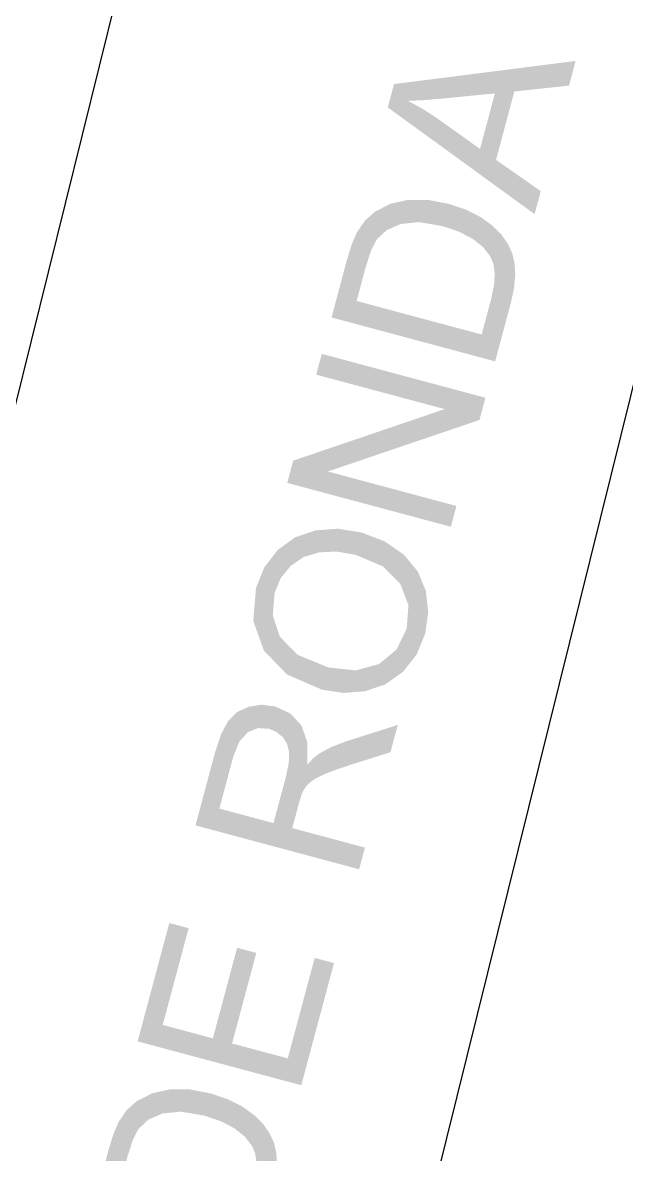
# Model space of a CAD drawing. Header units: inches. Extents: x 0.0008 to 0.0144, y 0.0003 to 0.0113.
# Drawn here: x 0.0020517 to 0.0022271, y 0.005027 to 0.0053556 of the extents above; entities that cross this region are included whole.
import ezdxf

# ---------------------------------------------------------------- set-up
doc = ezdxf.new("R2010")
doc.units = ezdxf.units.IN
doc.header["$MEASUREMENT"] = 0
doc.linetypes.add('STRICHPUNKT', pattern=[25.4, 12.7, -6.35, 0, -6.35])
doc.layers.add('Standard', color=7, linetype='Continuous')

# ---------------------------------------------------------------- blocks, each defined once
blk = doc.blocks.new('*U412')
at = {"color": 7, "linetype": 'ByBlock'}
for points in [[(0.0530415, 0.1279423), (0.0529683, 0.1280851), (0.0530415, 0.1281225)], [(0.0530697, 0.1279546), (0.0530415, 0.1281225), (0.0530697, 0.1281369)], [(0.0531453, 0.1279876), (0.0530697, 0.1281369), (0.0531453, 0.1281535)], [(0.0532001, 0.1279932), (0.0531453, 0.1281535), (0.0532001, 0.1281655)], [(0.0532815, 0.1280016), (0.0532001, 0.1281655), (0.0532815, 0.1281657)], [(0.053344, 0.127991), (0.0532815, 0.1281657), (0.053344, 0.1281658)], [(0.0532815, 0.1280016), (0.0532815, 0.1281657), (0.053344, 0.127991)], [(0.053344, 0.127991), (0.053344, 0.1281658), (0.0534529, 0.1279725)], [(0.0534529, 0.1279725), (0.0534529, 0.1281452), (0.0534994, 0.1279567)], [(0.0534994, 0.1279567), (0.0534994, 0.1281364), (0.0535775, 0.1279303)], [(0.0529277, 0.1277944), (0.0528881, 0.1280184), (0.0529277, 0.1280538)], [(0.0529552, 0.1278482), (0.0529277, 0.1280538), (0.0529552, 0.1280784)], [(0.0529683, 0.1278737), (0.0529552, 0.1280784), (0.0529683, 0.1280851)], [(0.0535775, 0.1279303), (0.0535775, 0.1281101), (0.0536274, 0.127904)], [(0.0536274, 0.127904), (0.0536274, 0.1280933), (0.0536773, 0.1278778)], [(0.0536773, 0.1278778), (0.0536773, 0.128068), (0.0537347, 0.1278317)], [(0.0537347, 0.1278317), (0.0537347, 0.1280389), (0.0537426, 0.1278253)], [(0.0537426, 0.1278253), (0.0537426, 0.1280331), (0.0537529, 0.127817)], [(0.0528809, 0.1276464), (0.0528212, 0.1279245), (0.0528809, 0.1280119)], [(0.0528881, 0.1276735), (0.0528809, 0.1280119), (0.0528881, 0.1280184)], [(0.0537529, 0.127817), (0.0537529, 0.1280257), (0.053806, 0.1277489)], [(0.053806, 0.1277489), (0.053806, 0.1279874), (0.0538117, 0.1277352)], [(0.0538117, 0.1277352), (0.0538117, 0.1279832), (0.053822, 0.1277107)], [(0.053822, 0.1277107), (0.053822, 0.1279758), (0.0538297, 0.1276923)], [(0.0538297, 0.1276923), (0.0538297, 0.1279682), (0.0538344, 0.1276594)], [(0.0538344, 0.1276594), (0.0538344, 0.1279635), (0.0538395, 0.1276235)], [(0.0538395, 0.1269755), (0.0538395, 0.1279584), (0.0538423, 0.1269748)], [(0.0528202, 0.1272487), (0.0527837, 0.1278375), (0.0528202, 0.1279221)], [(0.0528212, 0.1274239), (0.0528202, 0.1279221), (0.0528212, 0.1279245)], [(0.0527837, 0.1272584), (0.0527464, 0.1277143), (0.0527837, 0.1278375)], [(0.0527837, 0.1272584), (0.0527837, 0.1278375), (0.0528202, 0.1272487)], [(0.0527464, 0.1272684), (0.0526349, 0.1272983), (0.0527464, 0.1277143)], [(0.0527464, 0.1272684), (0.0527464, 0.1277143), (0.0527837, 0.1272584)], [(0.0538395, 0.1269755), (0.0538344, 0.1275383), (0.0538395, 0.1276235)], [(0.0538344, 0.1269769), (0.0538297, 0.127516), (0.0538344, 0.1275383)], [(0.0538344, 0.1269769), (0.0538344, 0.1275383), (0.0538395, 0.1269755)], [(0.053822, 0.1269802), (0.0538117, 0.1274305), (0.053822, 0.1274793)], [(0.0538297, 0.1269782), (0.053822, 0.1274793), (0.0538297, 0.127516)], [(0.053822, 0.1269802), (0.053822, 0.1274793), (0.0538297, 0.1269782)], [(0.0538297, 0.1269782), (0.0538297, 0.127516), (0.0538344, 0.1269769)], [(0.0528202, 0.1272487), (0.0528202, 0.1274199), (0.0528212, 0.1272484)], [(0.0528212, 0.1272484), (0.0528212, 0.1274196), (0.0528809, 0.1272324)], [(0.0528809, 0.1272324), (0.0528809, 0.1274036), (0.0528881, 0.1272305)], [(0.0528881, 0.1272305), (0.0528881, 0.1274017), (0.0529277, 0.1272199)], [(0.0529277, 0.1272199), (0.0529277, 0.1273911), (0.0529552, 0.1272125)], [(0.0529552, 0.1272125), (0.0529552, 0.1273837), (0.0529683, 0.127209)], [(0.0529683, 0.127209), (0.0529683, 0.1273802), (0.0530415, 0.1271894)], [(0.053806, 0.1269845), (0.0537529, 0.1272109), (0.053806, 0.1274092)], [(0.0538117, 0.126983), (0.053806, 0.1274092), (0.0538117, 0.1274305)], [(0.053806, 0.1269845), (0.053806, 0.1274092), (0.0538117, 0.126983)], [(0.0538117, 0.126983), (0.0538117, 0.1274305), (0.053822, 0.1269802)], [(0.0530415, 0.1271894), (0.0530415, 0.1273606), (0.0530697, 0.1271818)], [(0.0530697, 0.1271818), (0.0530697, 0.1273531), (0.0531453, 0.1271616)], [(0.0531453, 0.1271616), (0.0531453, 0.1273328), (0.0532001, 0.1271469)], [(0.0532001, 0.1271469), (0.0532001, 0.1273181), (0.0532815, 0.1271251)], [(0.0532815, 0.1271251), (0.0532815, 0.1272963), (0.053344, 0.1271083)], [(0.053344, 0.1271083), (0.053344, 0.1272796), (0.0534529, 0.1270791)], [(0.0534529, 0.1270791), (0.0534529, 0.1272504), (0.0534994, 0.1270667)], [(0.0534994, 0.1270667), (0.0534994, 0.1272379), (0.0535775, 0.1270458)], [(0.0535775, 0.1270458), (0.0535775, 0.127217), (0.0536274, 0.1270324)], [(0.0536274, 0.1270324), (0.0536274, 0.1272036), (0.0536773, 0.127019)], [(0.0537529, 0.1269987), (0.0537426, 0.1271727), (0.0537529, 0.1272109)], [(0.0537529, 0.1269987), (0.0537529, 0.1272109), (0.053806, 0.1269845)], [(0.0536773, 0.127019), (0.0536773, 0.1271903), (0.0537347, 0.1270036)], [(0.0537347, 0.1270036), (0.0537347, 0.1271749), (0.0537426, 0.1270015)], [(0.0537426, 0.1270015), (0.0537426, 0.1271727), (0.0537529, 0.1269987)]]:
    blk.add_solid(points, dxfattribs=at)
at = {"color": 7, "linetype": 'ByBlock', "extrusion": (0, 0, -1)}
for points in [[(-0.0530415, 0.1279423), (-0.0530415, 0.1281225), (-0.0530697, 0.1279546)], [(-0.0530697, 0.1279546), (-0.0530697, 0.1281369), (-0.0531453, 0.1279876)], [(-0.0531453, 0.1279876), (-0.0531453, 0.1281535), (-0.0532001, 0.1279932)], [(-0.0532001, 0.1279932), (-0.0532001, 0.1281655), (-0.0532815, 0.1280016)], [(-0.0534529, 0.1279725), (-0.053344, 0.1281658), (-0.0534529, 0.1281452)], [(-0.0534994, 0.1279567), (-0.0534529, 0.1281452), (-0.0534994, 0.1281364)], [(-0.0535775, 0.1279303), (-0.0534994, 0.1281364), (-0.0535775, 0.1281101)], [(-0.0529277, 0.1277944), (-0.0529277, 0.1280538), (-0.0529552, 0.1278482)], [(-0.0529552, 0.1278482), (-0.0529552, 0.1280784), (-0.0529683, 0.1278737)], [(-0.0529683, 0.1278737), (-0.0529683, 0.1280851), (-0.0530415, 0.1279423)], [(-0.0536274, 0.127904), (-0.0535775, 0.1281101), (-0.0536274, 0.1280933)], [(-0.0536773, 0.1278778), (-0.0536274, 0.1280933), (-0.0536773, 0.128068)], [(-0.0537347, 0.1278317), (-0.0536773, 0.128068), (-0.0537347, 0.1280389)], [(-0.0537426, 0.1278253), (-0.0537347, 0.1280389), (-0.0537426, 0.1280331)], [(-0.0537529, 0.127817), (-0.0537426, 0.1280331), (-0.0537529, 0.1280257)], [(-0.0528809, 0.1276464), (-0.0528809, 0.1280119), (-0.0528881, 0.1276735)], [(-0.0528881, 0.1276735), (-0.0528881, 0.1280184), (-0.0529277, 0.1277944)], [(-0.053806, 0.1277489), (-0.0537529, 0.1280257), (-0.053806, 0.1279874)], [(-0.0538117, 0.1277352), (-0.053806, 0.1279874), (-0.0538117, 0.1279832)], [(-0.053822, 0.1277107), (-0.0538117, 0.1279832), (-0.053822, 0.1279758)], [(-0.0538297, 0.1276923), (-0.053822, 0.1279758), (-0.0538297, 0.1279682)], [(-0.0538344, 0.1276594), (-0.0538297, 0.1279682), (-0.0538344, 0.1279635)], [(-0.0538395, 0.1276235), (-0.0538344, 0.1279635), (-0.0538395, 0.1279584)], [(-0.0538423, 0.1269748), (-0.0538395, 0.1279584), (-0.0538423, 0.1279556)], [(-0.0538423, 0.1269748), (-0.0538423, 0.1279556), (-0.0538889, 0.1271487)], [(-0.0538889, 0.1271487), (-0.0538423, 0.1279556), (-0.0538889, 0.1279094)], [(-0.0528202, 0.1274199), (-0.0528202, 0.1279221), (-0.0528212, 0.1274239)], [(-0.0528212, 0.1274239), (-0.0528212, 0.1279245), (-0.0528809, 0.1276464)], [(-0.0538889, 0.1271487), (-0.0538889, 0.1279094), (-0.0539366, 0.1273265)], [(-0.0539366, 0.1273265), (-0.0538889, 0.1279094), (-0.0539366, 0.1278401)], [(-0.0539366, 0.1273265), (-0.0539366, 0.1278401), (-0.053959, 0.1274105)], [(-0.053959, 0.1274105), (-0.0539366, 0.1278401), (-0.053959, 0.1277911)], [(-0.053959, 0.1274105), (-0.053959, 0.1277911), (-0.0539688, 0.1274557)], [(-0.0539688, 0.1274557), (-0.053959, 0.1277911), (-0.0539688, 0.1277698)], [(-0.0539688, 0.1274557), (-0.0539688, 0.1277698), (-0.0539816, 0.1275146)], [(-0.0539816, 0.1275146), (-0.0539688, 0.1277698), (-0.0539816, 0.1277131)], [(-0.0539816, 0.1275146), (-0.0539816, 0.1277131), (-0.0539858, 0.1275597)], [(-0.0539858, 0.1275597), (-0.0539816, 0.1277131), (-0.0539858, 0.1276945)], [(-0.0539858, 0.1275597), (-0.0539858, 0.1276945), (-0.0539904, 0.1276095)], [(-0.0528212, 0.1272484), (-0.0528202, 0.1274199), (-0.0528212, 0.1274196)], [(-0.0528809, 0.1272324), (-0.0528212, 0.1274196), (-0.0528809, 0.1274036)], [(-0.0528881, 0.1272305), (-0.0528809, 0.1274036), (-0.0528881, 0.1274017)], [(-0.0529277, 0.1272199), (-0.0528881, 0.1274017), (-0.0529277, 0.1273911)], [(-0.0529552, 0.1272125), (-0.0529277, 0.1273911), (-0.0529552, 0.1273837)], [(-0.0529683, 0.127209), (-0.0529552, 0.1273837), (-0.0529683, 0.1273802)], [(-0.0530415, 0.1271894), (-0.0529683, 0.1273802), (-0.0530415, 0.1273606)], [(-0.0530697, 0.1271818), (-0.0530415, 0.1273606), (-0.0530697, 0.1273531)], [(-0.0531453, 0.1271616), (-0.0530697, 0.1273531), (-0.0531453, 0.1273328)], [(-0.0532001, 0.1271469), (-0.0531453, 0.1273328), (-0.0532001, 0.1273181)], [(-0.0532815, 0.1271251), (-0.0532001, 0.1273181), (-0.0532815, 0.1272963)], [(-0.053344, 0.1271083), (-0.0532815, 0.1272963), (-0.053344, 0.1272796)], [(-0.0534529, 0.1270791), (-0.053344, 0.1272796), (-0.0534529, 0.1272504)], [(-0.0534994, 0.1270667), (-0.0534529, 0.1272504), (-0.0534994, 0.1272379)], [(-0.0535775, 0.1270458), (-0.0534994, 0.1272379), (-0.0535775, 0.127217)], [(-0.0536274, 0.1270324), (-0.0535775, 0.127217), (-0.0536274, 0.1272036)], [(-0.0536773, 0.127019), (-0.0536274, 0.1272036), (-0.0536773, 0.1271903)], [(-0.0537347, 0.1270036), (-0.0536773, 0.1271903), (-0.0537347, 0.1271749)], [(-0.0537426, 0.1270015), (-0.0537347, 0.1271749), (-0.0537426, 0.1271727)]]:
    blk.add_solid(points, dxfattribs=at)
blk = doc.blocks.new('*U413')
at = {"color": 7, "linetype": 'ByBlock'}
for points in [[(0.0531961, 0.1288227), (0.0531474, 0.1292111), (0.0531961, 0.1293926)], [(0.0531474, 0.12847), (0.0529622, 0.1285196), (0.0531474, 0.1292111)], [(0.0536963, 0.1286434), (0.053659, 0.1290709), (0.0536963, 0.12921)], [(0.0542685, 0.1285655), (0.0541696, 0.128766), (0.0542685, 0.1291354)], [(0.053659, 0.1283329), (0.0535173, 0.1285421), (0.053659, 0.1290709)], [(0.0541696, 0.1281961), (0.0540699, 0.1283941), (0.0541696, 0.128766)], [(0.0531474, 0.12847), (0.0531474, 0.1286412), (0.0531961, 0.128457)], [(0.0531961, 0.128457), (0.0531961, 0.1286282), (0.0533385, 0.1284188)], [(0.0533385, 0.1284188), (0.0533385, 0.12859), (0.0535173, 0.1283709)], [(0.0535173, 0.1283709), (0.0535173, 0.1285421), (0.053659, 0.1283329)], [(0.053659, 0.1283329), (0.053659, 0.1285042), (0.0536963, 0.1283229)], [(0.0536963, 0.1283229), (0.0536963, 0.1284942), (0.0538379, 0.128285)], [(0.0538379, 0.128285), (0.0538379, 0.1284562), (0.0540699, 0.1282228)], [(0.0540699, 0.1282228), (0.0540699, 0.1283941), (0.0541696, 0.1281961)]]:
    blk.add_solid(points, dxfattribs=at)
at = {"color": 7, "linetype": 'ByBlock', "extrusion": (0, 0, -1)}
for points in [[(-0.0531961, 0.1288227), (-0.0531961, 0.1293926), (-0.0533385, 0.1293544)], [(-0.0531474, 0.1286412), (-0.0531474, 0.1292111), (-0.0531961, 0.1288227)], [(-0.0536963, 0.1286434), (-0.0536963, 0.12921), (-0.0538379, 0.1291721)], [(-0.0542685, 0.1285655), (-0.0542685, 0.1291354), (-0.054411, 0.1290972)], [(-0.053659, 0.1285042), (-0.053659, 0.1290709), (-0.0536963, 0.1286434)], [(-0.0541696, 0.1281961), (-0.0541696, 0.128766), (-0.0542685, 0.1285655)], [(-0.0531961, 0.128457), (-0.0531474, 0.1286412), (-0.0531961, 0.1286282)], [(-0.0533385, 0.1284188), (-0.0531961, 0.1286282), (-0.0533385, 0.12859)], [(-0.0535173, 0.1283709), (-0.0533385, 0.12859), (-0.0535173, 0.1285421)], [(-0.0536963, 0.1283229), (-0.053659, 0.1285042), (-0.0536963, 0.1284942)], [(-0.0538379, 0.128285), (-0.0536963, 0.1284942), (-0.0538379, 0.1284562)], [(-0.0540699, 0.1282228), (-0.0538379, 0.1284562), (-0.0540699, 0.1283941)]]:
    blk.add_solid(points, dxfattribs=at)
blk = doc.blocks.new('*U414')
at = {"color": 7, "linetype": 'ByBlock'}
for points in [[(0.0537128, 0.130731), (0.0536959, 0.1309482), (0.0537128, 0.130956)], [(0.0537752, 0.1307999), (0.0537128, 0.130956), (0.0537752, 0.130985)], [(0.0537816, 0.1308025), (0.0537752, 0.130985), (0.0537816, 0.130988)], [(0.0538504, 0.13083), (0.0537816, 0.130988), (0.0538504, 0.1309985)], [(0.0538781, 0.1308283), (0.0538504, 0.1309985), (0.0538781, 0.1310027)], [(0.0538504, 0.13083), (0.0538504, 0.1309985), (0.0538781, 0.1308283)], [(0.0538781, 0.1308283), (0.0538781, 0.1310027), (0.0539329, 0.1308248)], [(0.0539329, 0.1308248), (0.0539329, 0.1309954), (0.0539646, 0.130811)], [(0.0539646, 0.130811), (0.0539646, 0.1309912), (0.053977, 0.1308057)], [(0.053977, 0.1308057), (0.053977, 0.1309896), (0.0539866, 0.1308015)], [(0.0539866, 0.1308015), (0.0539866, 0.1309851), (0.0540329, 0.1307634)], [(0.0540329, 0.1307634), (0.0540329, 0.1309636), (0.0540567, 0.130726)], [(0.0536312, 0.1304828), (0.0535786, 0.1307873), (0.0536312, 0.1308845)], [(0.0536676, 0.1306187), (0.0536312, 0.1308845), (0.0536676, 0.1309203)], [(0.0536959, 0.1306891), (0.0536676, 0.1309203), (0.0536959, 0.1309482)], [(0.0540567, 0.130726), (0.0540567, 0.1309526), (0.0540652, 0.1307125)], [(0.0540652, 0.1307125), (0.0540652, 0.1309486), (0.0540769, 0.1306647)], [(0.0540769, 0.1306647), (0.0540769, 0.1309432), (0.0540804, 0.1306502)], [(0.0540804, 0.1299272), (0.0540804, 0.1309415), (0.05409, 0.1299247)], [(0.05409, 0.1299247), (0.05409, 0.1309371), (0.0541031, 0.1299212)], [(0.0535786, 0.1302866), (0.0535652, 0.1307468), (0.0535786, 0.1307873)], [(0.0548276, 0.1306521), (0.0546392, 0.1307763), (0.0548276, 0.130836)], [(0.0548276, 0.1306521), (0.0548276, 0.130836), (0.0548815, 0.1308531)], [(0.0535652, 0.1300653), (0.0535324, 0.1306478), (0.0535652, 0.1307468)], [(0.0544966, 0.1305469), (0.0544209, 0.1307019), (0.0544966, 0.1307311)], [(0.0545337, 0.1305596), (0.0544966, 0.1307311), (0.0545337, 0.1307428)], [(0.0545964, 0.1305793), (0.0545337, 0.1307428), (0.0545964, 0.1307627)], [(0.0546392, 0.1305928), (0.0545964, 0.1307627), (0.0546392, 0.1307763)], [(0.0546392, 0.1305928), (0.0546392, 0.1307763), (0.0548276, 0.1306521)], [(0.0535324, 0.1300741), (0.053389, 0.1301125), (0.0535324, 0.1306478)], [(0.0535324, 0.1300741), (0.0535324, 0.1306478), (0.0535652, 0.1300653)], [(0.0540804, 0.1299272), (0.0540769, 0.1305718), (0.0540804, 0.1306502)], [(0.0542762, 0.1304591), (0.0542601, 0.1306092), (0.0542762, 0.130622)], [(0.0543005, 0.1304711), (0.0542762, 0.130622), (0.0543005, 0.1306415)], [(0.0543364, 0.1304889), (0.0543005, 0.1306415), (0.0543364, 0.1306609)], [(0.0543913, 0.1305097), (0.0543364, 0.1306609), (0.0543913, 0.1306905)], [(0.0544209, 0.130521), (0.0543913, 0.1306905), (0.0544209, 0.1307019)], [(0.0540769, 0.1299282), (0.0540652, 0.1305147), (0.0540769, 0.1305718)], [(0.0540769, 0.1299282), (0.0540769, 0.1305718), (0.0540804, 0.1299272)], [(0.0542154, 0.13041), (0.0542145, 0.1305612), (0.0542154, 0.1305622)], [(0.0542338, 0.130429), (0.0542154, 0.1305622), (0.0542338, 0.1305816)], [(0.0542601, 0.1304477), (0.0542338, 0.1305816), (0.0542601, 0.1306092)], [(0.0540567, 0.1299336), (0.0540329, 0.1303843), (0.0540567, 0.130473)], [(0.0540652, 0.1299313), (0.0540567, 0.130473), (0.0540652, 0.1305147)], [(0.0540567, 0.1299336), (0.0540567, 0.130473), (0.0540652, 0.1299313)], [(0.0540652, 0.1299313), (0.0540652, 0.1305147), (0.0540769, 0.1299282)], [(0.0540329, 0.12994), (0.0539866, 0.1302115), (0.0540329, 0.1303843)], [(0.0540329, 0.12994), (0.0540329, 0.1303843), (0.0540567, 0.1299336)], [(0.0535652, 0.1300653), (0.0535652, 0.1302365), (0.0535786, 0.1300617)], [(0.0535786, 0.1300617), (0.0535786, 0.130233), (0.0536312, 0.1300476)], [(0.0536312, 0.1300476), (0.0536312, 0.1302189), (0.0536676, 0.1300379)], [(0.0536676, 0.1300379), (0.0536676, 0.1302091), (0.0536959, 0.1300303)], [(0.0539866, 0.1299524), (0.053977, 0.1301758), (0.0539866, 0.1302115)], [(0.0539866, 0.1299524), (0.0539866, 0.1302115), (0.0540329, 0.12994)], [(0.0536959, 0.1300303), (0.0536959, 0.1302015), (0.0537128, 0.1300257)], [(0.0537128, 0.1300257), (0.0537128, 0.130197), (0.0537752, 0.130009)], [(0.0537752, 0.130009), (0.0537752, 0.1301803), (0.0537816, 0.1300073)], [(0.0537816, 0.1300073), (0.0537816, 0.1301785), (0.0538504, 0.1299889)], [(0.0538504, 0.1299889), (0.0538504, 0.1301601), (0.0538781, 0.1299814)], [(0.0538781, 0.1299814), (0.0538781, 0.1301527), (0.0539329, 0.1299668)], [(0.0539329, 0.1299668), (0.0539329, 0.130138), (0.0539646, 0.1299583)], [(0.053977, 0.1299549), (0.0539646, 0.1301295), (0.053977, 0.1301758)], [(0.0539646, 0.1299583), (0.0539646, 0.1301295), (0.053977, 0.1299549)], [(0.053977, 0.1299549), (0.053977, 0.1301758), (0.0539866, 0.1299524)], [(0.0541031, 0.1299212), (0.0541031, 0.1300924), (0.0541528, 0.1299079)], [(0.0541528, 0.1299079), (0.0541528, 0.1300791), (0.0541685, 0.1299036)], [(0.0541685, 0.1299036), (0.0541685, 0.1300749), (0.0541715, 0.1299028)], [(0.0541715, 0.1299028), (0.0541715, 0.1300741), (0.0541822, 0.1299)], [(0.0541822, 0.1299), (0.0541822, 0.1300712), (0.0542046, 0.129894)], [(0.0542046, 0.129894), (0.0542046, 0.1300652), (0.0542145, 0.1298913)], [(0.0542145, 0.1298913), (0.0542145, 0.1300626), (0.0542154, 0.1298911)], [(0.0542154, 0.1298911), (0.0542154, 0.1300623), (0.0542338, 0.1298861)], [(0.0542338, 0.1298861), (0.0542338, 0.1300574), (0.0542601, 0.1298791)], [(0.0542601, 0.1298791), (0.0542601, 0.1300503), (0.0542762, 0.1298748)], [(0.0542762, 0.1298748), (0.0542762, 0.130046), (0.0543005, 0.1298683)], [(0.0543005, 0.1298683), (0.0543005, 0.1300395), (0.0543364, 0.1298587)], [(0.0543364, 0.1298587), (0.0543364, 0.1300299), (0.0543913, 0.129844)], [(0.0543913, 0.129844), (0.0543913, 0.1300152), (0.0544209, 0.129836)], [(0.0544209, 0.129836), (0.0544209, 0.1300073), (0.0544966, 0.1298157)], [(0.0544966, 0.1298157), (0.0544966, 0.129987), (0.0545337, 0.1298058)], [(0.0545337, 0.1298058), (0.0545337, 0.129977), (0.0545964, 0.129789)]]:
    blk.add_solid(points, dxfattribs=at)
at = {"color": 7, "linetype": 'ByBlock', "extrusion": (0, 0, -1)}
for points in [[(-0.0537128, 0.130731), (-0.0537128, 0.130956), (-0.0537752, 0.1307999)], [(-0.0537752, 0.1307999), (-0.0537752, 0.130985), (-0.0537816, 0.1308025)], [(-0.0537816, 0.1308025), (-0.0537816, 0.130988), (-0.0538504, 0.13083)], [(-0.0539329, 0.1308248), (-0.0538781, 0.1310027), (-0.0539329, 0.1309954)], [(-0.0539646, 0.130811), (-0.0539329, 0.1309954), (-0.0539646, 0.1309912)], [(-0.053977, 0.1308057), (-0.0539646, 0.1309912), (-0.053977, 0.1309896)], [(-0.0539866, 0.1308015), (-0.053977, 0.1309896), (-0.0539866, 0.1309851)], [(-0.0540329, 0.1307634), (-0.0539866, 0.1309851), (-0.0540329, 0.1309636)], [(-0.0540567, 0.130726), (-0.0540329, 0.1309636), (-0.0540567, 0.1309526)], [(-0.0536312, 0.1304828), (-0.0536312, 0.1308845), (-0.0536676, 0.1306187)], [(-0.0536676, 0.1306187), (-0.0536676, 0.1309203), (-0.0536959, 0.1306891)], [(-0.0536959, 0.1306891), (-0.0536959, 0.1309482), (-0.0537128, 0.130731)], [(-0.0540652, 0.1307125), (-0.0540567, 0.1309526), (-0.0540652, 0.1309486)], [(-0.0540769, 0.1306647), (-0.0540652, 0.1309486), (-0.0540769, 0.1309432)], [(-0.0540804, 0.1306502), (-0.0540769, 0.1309432), (-0.0540804, 0.1309415)], [(-0.05409, 0.1299247), (-0.0540804, 0.1309415), (-0.05409, 0.1309371)], [(-0.0541031, 0.1299212), (-0.05409, 0.1309371), (-0.0541031, 0.1309228)], [(-0.0541031, 0.1300924), (-0.0541031, 0.1309228), (-0.0541528, 0.1302778)], [(-0.0541528, 0.1302778), (-0.0541031, 0.1309228), (-0.0541528, 0.1308686)], [(-0.0535786, 0.1302866), (-0.0535786, 0.1307873), (-0.0536312, 0.1304828)], [(-0.0541528, 0.1302778), (-0.0541528, 0.1308686), (-0.0541685, 0.13033)], [(-0.0541685, 0.13033), (-0.0541528, 0.1308686), (-0.0541685, 0.1308514)], [(-0.0541685, 0.13033), (-0.0541685, 0.1308514), (-0.0541715, 0.1303376)], [(-0.0541715, 0.1303376), (-0.0541685, 0.1308514), (-0.0541715, 0.1308482)], [(-0.0541715, 0.1303376), (-0.0541715, 0.1308482), (-0.0541822, 0.1303652)], [(-0.0541822, 0.1303652), (-0.0541715, 0.1308482), (-0.0541822, 0.1308174)], [(-0.0541822, 0.1303652), (-0.0541822, 0.1308174), (-0.0542046, 0.1303989)], [(-0.0542046, 0.1303989), (-0.0541822, 0.1308174), (-0.0542046, 0.1307534)], [(-0.0535652, 0.1302365), (-0.0535652, 0.1307468), (-0.0535786, 0.1302866)], [(-0.0542046, 0.1303989), (-0.0542046, 0.1307534), (-0.0542145, 0.130409)], [(-0.0542145, 0.130409), (-0.0542046, 0.1307534), (-0.0542145, 0.1307252)], [(-0.0542145, 0.1305612), (-0.0542145, 0.1307252), (-0.0542154, 0.1307225)], [(-0.0544966, 0.1305469), (-0.0544966, 0.1307311), (-0.0545337, 0.1305596)], [(-0.0545337, 0.1305596), (-0.0545337, 0.1307428), (-0.0545964, 0.1305793)], [(-0.0545964, 0.1305793), (-0.0545964, 0.1307627), (-0.0546392, 0.1305928)], [(-0.0542762, 0.1304591), (-0.0542762, 0.130622), (-0.0543005, 0.1304711)], [(-0.0543005, 0.1304711), (-0.0543005, 0.1306415), (-0.0543364, 0.1304889)], [(-0.0543364, 0.1304889), (-0.0543364, 0.1306609), (-0.0543913, 0.1305097)], [(-0.0543913, 0.1305097), (-0.0543913, 0.1306905), (-0.0544209, 0.130521)], [(-0.0544209, 0.130521), (-0.0544209, 0.1307019), (-0.0544966, 0.1305469)], [(-0.0542145, 0.130409), (-0.0542145, 0.1305612), (-0.0542154, 0.13041)], [(-0.0542154, 0.13041), (-0.0542154, 0.1305622), (-0.0542338, 0.130429)], [(-0.0542338, 0.130429), (-0.0542338, 0.1305816), (-0.0542601, 0.1304477)], [(-0.0542601, 0.1304477), (-0.0542601, 0.1306092), (-0.0542762, 0.1304591)], [(-0.0535786, 0.1300617), (-0.0535652, 0.1302365), (-0.0535786, 0.130233)], [(-0.0536312, 0.1300476), (-0.0535786, 0.130233), (-0.0536312, 0.1302189)], [(-0.0536676, 0.1300379), (-0.0536312, 0.1302189), (-0.0536676, 0.1302091)], [(-0.0536959, 0.1300303), (-0.0536676, 0.1302091), (-0.0536959, 0.1302015)], [(-0.0537128, 0.1300257), (-0.0536959, 0.1302015), (-0.0537128, 0.130197)], [(-0.0537752, 0.130009), (-0.0537128, 0.130197), (-0.0537752, 0.1301803)], [(-0.0537816, 0.1300073), (-0.0537752, 0.1301803), (-0.0537816, 0.1301785)], [(-0.0538504, 0.1299889), (-0.0537816, 0.1301785), (-0.0538504, 0.1301601)], [(-0.0538781, 0.1299814), (-0.0538504, 0.1301601), (-0.0538781, 0.1301527)], [(-0.0539329, 0.1299668), (-0.0538781, 0.1301527), (-0.0539329, 0.130138)], [(-0.0539646, 0.1299583), (-0.0539329, 0.130138), (-0.0539646, 0.1301295)], [(-0.0541528, 0.1299079), (-0.0541031, 0.1300924), (-0.0541528, 0.1300791)], [(-0.0541685, 0.1299036), (-0.0541528, 0.1300791), (-0.0541685, 0.1300749)], [(-0.0541715, 0.1299028), (-0.0541685, 0.1300749), (-0.0541715, 0.1300741)], [(-0.0541822, 0.1299), (-0.0541715, 0.1300741), (-0.0541822, 0.1300712)], [(-0.0542046, 0.129894), (-0.0541822, 0.1300712), (-0.0542046, 0.1300652)], [(-0.0542145, 0.1298913), (-0.0542046, 0.1300652), (-0.0542145, 0.1300626)], [(-0.0542154, 0.1298911), (-0.0542145, 0.1300626), (-0.0542154, 0.1300623)], [(-0.0542338, 0.1298861), (-0.0542154, 0.1300623), (-0.0542338, 0.1300574)], [(-0.0542601, 0.1298791), (-0.0542338, 0.1300574), (-0.0542601, 0.1300503)], [(-0.0542762, 0.1298748), (-0.0542601, 0.1300503), (-0.0542762, 0.130046)], [(-0.0543005, 0.1298683), (-0.0542762, 0.130046), (-0.0543005, 0.1300395)], [(-0.0543364, 0.1298587), (-0.0543005, 0.1300395), (-0.0543364, 0.1300299)], [(-0.0543913, 0.129844), (-0.0543364, 0.1300299), (-0.0543913, 0.1300152)], [(-0.0544209, 0.129836), (-0.0543913, 0.1300152), (-0.0544209, 0.1300073)], [(-0.0544966, 0.1298157), (-0.0544209, 0.1300073), (-0.0544966, 0.129987)], [(-0.0545337, 0.1298058), (-0.0544966, 0.129987), (-0.0545337, 0.129977)], [(-0.0545964, 0.129789), (-0.0545337, 0.129977), (-0.0545964, 0.1299602)], [(-0.0545964, 0.129789), (-0.0545964, 0.1299602), (-0.0546392, 0.1299488)]]:
    blk.add_solid(points, dxfattribs=at)
blk = doc.blocks.new('*U415')
at = {"color": 7, "linetype": 'ByBlock'}
for points in [[(0.054301, 0.1321262), (0.0542738, 0.1322879), (0.054301, 0.13229)], [(0.0543211, 0.1321271), (0.054301, 0.13229), (0.0543211, 0.1322915)], [(0.0543676, 0.1321293), (0.0543211, 0.1322915), (0.0543676, 0.132295)], [(0.0544299, 0.1321322), (0.0543676, 0.132295), (0.0544299, 0.1322998)], [(0.0544405, 0.1321303), (0.0544299, 0.1322998), (0.0544405, 0.1323006)], [(0.0544299, 0.1321322), (0.0544299, 0.1322998), (0.0544405, 0.1321303)], [(0.0544405, 0.1321303), (0.0544405, 0.1323006), (0.0544804, 0.1321234)], [(0.0544804, 0.1321234), (0.0544804, 0.1322941), (0.0545708, 0.1321077)], [(0.0540915, 0.1320261), (0.0540643, 0.1321935), (0.0540915, 0.1322135)], [(0.0541231, 0.1320478), (0.0540915, 0.1322135), (0.0541231, 0.1322366)], [(0.0541419, 0.1320608), (0.0541231, 0.1322366), (0.0541419, 0.132243)], [(0.0541867, 0.1320914), (0.0541419, 0.132243), (0.0541867, 0.1322582)], [(0.0542738, 0.1321179), (0.0541867, 0.1322582), (0.0542738, 0.1322879)], [(0.0545708, 0.1321077), (0.0545708, 0.1322794), (0.0545715, 0.1321076)], [(0.0545715, 0.1321076), (0.0545715, 0.1322793), (0.0546164, 0.1320886)], [(0.0546164, 0.1320886), (0.0546164, 0.132272), (0.0546411, 0.1320781)], [(0.0546411, 0.1320781), (0.0546411, 0.1322624), (0.0547433, 0.1320347)], [(0.0547433, 0.1320347), (0.0547433, 0.1322228), (0.0547704, 0.1320233)], [(0.0547704, 0.1320233), (0.0547704, 0.1322122), (0.0547852, 0.1320085)], [(0.0547852, 0.1320085), (0.0547852, 0.1322065), (0.0547916, 0.1320021)], [(0.0539959, 0.131883), (0.0539729, 0.1321139), (0.0539959, 0.1321434)], [(0.0540115, 0.1319206), (0.0539959, 0.1321434), (0.0540115, 0.1321548)], [(0.0540183, 0.1319371), (0.0540115, 0.1321548), (0.0540183, 0.1321598)], [(0.0540643, 0.131993), (0.0540183, 0.1321598), (0.0540643, 0.1321935)], [(0.0547916, 0.1320021), (0.0547916, 0.1322021), (0.0548726, 0.1319216)], [(0.0548726, 0.1319216), (0.0548726, 0.1321462), (0.0549001, 0.1318942)], [(0.0549001, 0.1318942), (0.0549001, 0.1321272), (0.0549204, 0.1318413)], [(0.0539594, 0.1313337), (0.0538976, 0.1320171), (0.0539594, 0.1320965)], [(0.0539729, 0.1318274), (0.0539594, 0.1320965), (0.0539729, 0.1321139)], [(0.0549204, 0.1318413), (0.0549204, 0.1321132), (0.0549251, 0.1318287)], [(0.0549251, 0.1318287), (0.0549251, 0.1321099), (0.0549474, 0.1317703)], [(0.0549474, 0.1317703), (0.0549474, 0.1320833), (0.0549602, 0.1317369)], [(0.053894, 0.131401), (0.0538352, 0.1318634), (0.053894, 0.1320083)], [(0.0538976, 0.1313973), (0.053894, 0.1320083), (0.0538976, 0.1320171)], [(0.053894, 0.131401), (0.053894, 0.1320083), (0.0538976, 0.1313973)], [(0.0538976, 0.1313973), (0.0538976, 0.1320171), (0.0539594, 0.1313337)], [(0.0538352, 0.1315651), (0.0538157, 0.1316197), (0.0538352, 0.1318634)], [(0.0538352, 0.1315651), (0.0538352, 0.1318634), (0.053894, 0.131401)], [(0.0549602, 0.1312956), (0.0549474, 0.1315636), (0.0549602, 0.1317369)], [(0.0539594, 0.1313337), (0.0539594, 0.1316617), (0.0539729, 0.1313198)], [(0.0539729, 0.1313198), (0.0539729, 0.1316206), (0.0539959, 0.1312961)], [(0.0539959, 0.1312961), (0.0539959, 0.1315508), (0.0540115, 0.13128)], [(0.0549474, 0.1312795), (0.0549251, 0.1315178), (0.0549474, 0.1315636)], [(0.0540115, 0.13128), (0.0540115, 0.1315036), (0.0540183, 0.1312731)], [(0.0540183, 0.1312731), (0.0540183, 0.1314967), (0.0540643, 0.1312257)], [(0.0549001, 0.1312308), (0.0548726, 0.1314099), (0.0549001, 0.1314665)], [(0.0549204, 0.1312452), (0.0549001, 0.1314665), (0.0549204, 0.131508)], [(0.0549251, 0.1312513), (0.0549204, 0.131508), (0.0549251, 0.1315178)], [(0.0540643, 0.1312257), (0.0540643, 0.1314499), (0.0540915, 0.1312138)], [(0.0540915, 0.1312138), (0.0540915, 0.1314221), (0.0541231, 0.1312)], [(0.0541231, 0.1312), (0.0541231, 0.1313899), (0.0541419, 0.1311918)], [(0.0541419, 0.1311918), (0.0541419, 0.1313708), (0.0541867, 0.1311722)], [(0.0548726, 0.1312112), (0.0547916, 0.1313425), (0.0548726, 0.1314099)], [(0.0541867, 0.1311722), (0.0541867, 0.1313523), (0.0542738, 0.1311342)], [(0.0542738, 0.1311342), (0.0542738, 0.1313164), (0.054301, 0.1311223)], [(0.054301, 0.1311223), (0.054301, 0.1313052), (0.0543211, 0.1311135)], [(0.0543211, 0.1311135), (0.0543211, 0.1312969), (0.0543676, 0.1311065)], [(0.0547433, 0.131137), (0.0546411, 0.1312743), (0.0547433, 0.1313024)], [(0.0547704, 0.1311463), (0.0547433, 0.1313024), (0.0547704, 0.1313249)], [(0.0547852, 0.1311513), (0.0547704, 0.1313249), (0.0547852, 0.1313372)], [(0.0547916, 0.1311535), (0.0547852, 0.1313372), (0.0547916, 0.1313425)], [(0.0543676, 0.1311065), (0.0543676, 0.1312777), (0.0544299, 0.1310971)], [(0.0544299, 0.1310971), (0.0544299, 0.1312708), (0.0544405, 0.1310954)], [(0.0544405, 0.1310954), (0.0544405, 0.1312696), (0.0544804, 0.1310894)], [(0.0545715, 0.1310965), (0.0545708, 0.131255), (0.0545715, 0.1312552)], [(0.0546164, 0.1311001), (0.0545715, 0.1312552), (0.0546164, 0.1312675)], [(0.0546411, 0.131102), (0.0546164, 0.1312675), (0.0546411, 0.1312743)]]:
    blk.add_solid(points, dxfattribs=at)
at = {"color": 7, "linetype": 'ByBlock', "extrusion": (0, 0, -1)}
for points in [[(-0.054301, 0.1321262), (-0.054301, 0.13229), (-0.0543211, 0.1321271)], [(-0.0543211, 0.1321271), (-0.0543211, 0.1322915), (-0.0543676, 0.1321293)], [(-0.0543676, 0.1321293), (-0.0543676, 0.132295), (-0.0544299, 0.1321322)], [(-0.0544804, 0.1321234), (-0.0544405, 0.1323006), (-0.0544804, 0.1322941)], [(-0.0545708, 0.1321077), (-0.0544804, 0.1322941), (-0.0545708, 0.1322794)], [(-0.0540915, 0.1320261), (-0.0540915, 0.1322135), (-0.0541231, 0.1320478)], [(-0.0541231, 0.1320478), (-0.0541231, 0.1322366), (-0.0541419, 0.1320608)], [(-0.0541419, 0.1320608), (-0.0541419, 0.132243), (-0.0541867, 0.1320914)], [(-0.0541867, 0.1320914), (-0.0541867, 0.1322582), (-0.0542738, 0.1321179)], [(-0.0542738, 0.1321179), (-0.0542738, 0.1322879), (-0.054301, 0.1321262)], [(-0.0545715, 0.1321076), (-0.0545708, 0.1322794), (-0.0545715, 0.1322793)], [(-0.0546164, 0.1320886), (-0.0545715, 0.1322793), (-0.0546164, 0.132272)], [(-0.0546411, 0.1320781), (-0.0546164, 0.132272), (-0.0546411, 0.1322624)], [(-0.0547433, 0.1320347), (-0.0546411, 0.1322624), (-0.0547433, 0.1322228)], [(-0.0547704, 0.1320233), (-0.0547433, 0.1322228), (-0.0547704, 0.1322122)], [(-0.0547852, 0.1320085), (-0.0547704, 0.1322122), (-0.0547852, 0.1322065)], [(-0.0547916, 0.1320021), (-0.0547852, 0.1322065), (-0.0547916, 0.1322021)], [(-0.0539959, 0.131883), (-0.0539959, 0.1321434), (-0.0540115, 0.1319206)], [(-0.0540115, 0.1319206), (-0.0540115, 0.1321548), (-0.0540183, 0.1319371)], [(-0.0540183, 0.1319371), (-0.0540183, 0.1321598), (-0.0540643, 0.131993)], [(-0.0540643, 0.131993), (-0.0540643, 0.1321935), (-0.0540915, 0.1320261)], [(-0.0548726, 0.1319216), (-0.0547916, 0.1322021), (-0.0548726, 0.1321462)], [(-0.0549001, 0.1318942), (-0.0548726, 0.1321462), (-0.0549001, 0.1321272)], [(-0.0549204, 0.1318413), (-0.0549001, 0.1321272), (-0.0549204, 0.1321132)], [(-0.0539594, 0.1316617), (-0.0539594, 0.1320965), (-0.0539729, 0.1318274)], [(-0.0539729, 0.1318274), (-0.0539729, 0.1321139), (-0.0539959, 0.131883)], [(-0.0549251, 0.1318287), (-0.0549204, 0.1321132), (-0.0549251, 0.1321099)], [(-0.0549474, 0.1317703), (-0.0549251, 0.1321099), (-0.0549474, 0.1320833)], [(-0.0549602, 0.1317369), (-0.0549474, 0.1320833), (-0.0549602, 0.132068)], [(-0.0549602, 0.1312956), (-0.0549602, 0.132068), (-0.0550205, 0.1313719)], [(-0.0550205, 0.1313719), (-0.0549602, 0.132068), (-0.0550205, 0.1319959)], [(-0.0550205, 0.1313719), (-0.0550205, 0.1319959), (-0.0550289, 0.1313924)], [(-0.0550289, 0.1313924), (-0.0550205, 0.1319959), (-0.0550289, 0.1319859)], [(-0.0550289, 0.1313924), (-0.0550289, 0.1319859), (-0.0550843, 0.1315278)], [(-0.0550843, 0.1315278), (-0.0550289, 0.1319859), (-0.0550843, 0.1318518)], [(-0.0550843, 0.1315278), (-0.0550843, 0.1318518), (-0.0550888, 0.1315604)], [(-0.0550888, 0.1315604), (-0.0550843, 0.1318518), (-0.0550888, 0.1318409)], [(-0.0550888, 0.1315604), (-0.0550888, 0.1318409), (-0.055106, 0.1316844)], [(-0.0539729, 0.1313198), (-0.0539594, 0.1316617), (-0.0539729, 0.1316206)], [(-0.0539959, 0.1312961), (-0.0539729, 0.1316206), (-0.0539959, 0.1315508)], [(-0.0540115, 0.13128), (-0.0539959, 0.1315508), (-0.0540115, 0.1315036)], [(-0.0549474, 0.1312795), (-0.0549474, 0.1315636), (-0.0549602, 0.1312956)], [(-0.0540183, 0.1312731), (-0.0540115, 0.1315036), (-0.0540183, 0.1314967)], [(-0.0540643, 0.1312257), (-0.0540183, 0.1314967), (-0.0540643, 0.1314499)], [(-0.0549001, 0.1312308), (-0.0549001, 0.1314665), (-0.0549204, 0.1312452)], [(-0.0549204, 0.1312452), (-0.0549204, 0.131508), (-0.0549251, 0.1312513)], [(-0.0549251, 0.1312513), (-0.0549251, 0.1315178), (-0.0549474, 0.1312795)], [(-0.0540915, 0.1312138), (-0.0540643, 0.1314499), (-0.0540915, 0.1314221)], [(-0.0541231, 0.1312), (-0.0540915, 0.1314221), (-0.0541231, 0.1313899)], [(-0.0541419, 0.1311918), (-0.0541231, 0.1313899), (-0.0541419, 0.1313708)], [(-0.0541867, 0.1311722), (-0.0541419, 0.1313708), (-0.0541867, 0.1313523)], [(-0.0548726, 0.1312112), (-0.0548726, 0.1314099), (-0.0549001, 0.1312308)], [(-0.0542738, 0.1311342), (-0.0541867, 0.1313523), (-0.0542738, 0.1313164)], [(-0.054301, 0.1311223), (-0.0542738, 0.1313164), (-0.054301, 0.1313052)], [(-0.0543211, 0.1311135), (-0.054301, 0.1313052), (-0.0543211, 0.1312969)], [(-0.0543676, 0.1311065), (-0.0543211, 0.1312969), (-0.0543676, 0.1312777)], [(-0.0547433, 0.131137), (-0.0547433, 0.1313024), (-0.0547704, 0.1311463)], [(-0.0547704, 0.1311463), (-0.0547704, 0.1313249), (-0.0547852, 0.1311513)], [(-0.0547852, 0.1311513), (-0.0547852, 0.1313372), (-0.0547916, 0.1311535)], [(-0.0547916, 0.1311535), (-0.0547916, 0.1313425), (-0.0548726, 0.1312112)], [(-0.0544299, 0.1310971), (-0.0543676, 0.1312777), (-0.0544299, 0.1312708)], [(-0.0544405, 0.1310954), (-0.0544299, 0.1312708), (-0.0544405, 0.1312696)], [(-0.0544804, 0.1310894), (-0.0544405, 0.1312696), (-0.0544804, 0.1312651)], [(-0.0544804, 0.1310894), (-0.0544804, 0.1312651), (-0.0545708, 0.1310965)], [(-0.0545708, 0.1310965), (-0.0544804, 0.1312651), (-0.0545708, 0.131255)], [(-0.0545708, 0.1310965), (-0.0545708, 0.131255), (-0.0545715, 0.1310965)], [(-0.0545715, 0.1310965), (-0.0545715, 0.1312552), (-0.0546164, 0.1311001)], [(-0.0546164, 0.1311001), (-0.0546164, 0.1312675), (-0.0546411, 0.131102)], [(-0.0546411, 0.131102), (-0.0546411, 0.1312743), (-0.0547433, 0.131137)]]:
    blk.add_solid(points, dxfattribs=at)
blk = doc.blocks.new('*U416')
at = {"color": 7, "linetype": 'ByBlock'}
for points in [[(0.0543207, 0.1334255), (0.0542796, 0.1334365), (0.0543207, 0.1335898)], [(0.0543207, 0.1334255), (0.0543207, 0.1335898), (0.0543655, 0.1334135)], [(0.0543655, 0.1334135), (0.0543655, 0.1335779), (0.0552276, 0.1331825)], [(0.0552276, 0.1331825), (0.0543655, 0.1335779), (0.0552276, 0.1333468)], [(0.0552276, 0.1330152), (0.0543655, 0.1328894), (0.0552276, 0.1331825)], [(0.0543655, 0.1327225), (0.0543655, 0.1328894), (0.0552276, 0.1330152)], [(0.0543207, 0.1325701), (0.0542796, 0.1328602), (0.0543207, 0.1328741)], [(0.0543655, 0.1325581), (0.0543207, 0.1328741), (0.0543655, 0.1328894)], [(0.0543207, 0.1325701), (0.0543207, 0.1328741), (0.0543655, 0.1325581)], [(0.0541097, 0.1326266), (0.0540658, 0.1326384), (0.0541097, 0.1328024)], [(0.0542796, 0.1325811), (0.0541097, 0.1328024), (0.0542796, 0.1328602)], [(0.0541097, 0.1326266), (0.0541097, 0.1328024), (0.0542796, 0.1325811)], [(0.0542796, 0.1325811), (0.0542796, 0.1328602), (0.0543207, 0.1325701)], [(0.0543655, 0.1325581), (0.0543655, 0.1327225), (0.0552276, 0.1323271)], [(0.0552276, 0.1323271), (0.0543655, 0.1327225), (0.0552276, 0.1324914)], [(0.0552276, 0.1323271), (0.0552276, 0.1324914), (0.0552732, 0.1323149)]]:
    blk.add_solid(points, dxfattribs=at)
at = {"color": 7, "linetype": 'ByBlock', "extrusion": (0, 0, -1)}
for points in [[(-0.0543655, 0.1334135), (-0.0543207, 0.1335898), (-0.0543655, 0.1335779)], [(-0.0552276, 0.1330152), (-0.0552276, 0.1333468), (-0.0552732, 0.1330307)], [(-0.0552732, 0.1330307), (-0.0552276, 0.1333468), (-0.0552732, 0.1333346)], [(-0.0552732, 0.1330307), (-0.0552732, 0.1333346), (-0.0553143, 0.1330446)], [(-0.0553143, 0.1330446), (-0.0552732, 0.1333346), (-0.0553143, 0.1333236)], [(-0.0553143, 0.1330446), (-0.0553143, 0.1333236), (-0.0554842, 0.1331023)], [(-0.0554842, 0.1331023), (-0.0553143, 0.1333236), (-0.0554842, 0.1332781)], [(-0.0554842, 0.1331023), (-0.0554842, 0.1332781), (-0.0555281, 0.1332663)], [(-0.0552732, 0.1323149), (-0.0552276, 0.1324914), (-0.0552732, 0.1324792)], [(-0.0552732, 0.1323149), (-0.0552732, 0.1324792), (-0.0553143, 0.1324682)]]:
    blk.add_solid(points, dxfattribs=at)
blk = doc.blocks.new('*U417')
at = {"color": 7, "linetype": 'ByBlock'}
for points in [[(0.054903, 0.1345476), (0.0548274, 0.1346969), (0.054903, 0.1347135)], [(0.0549578, 0.1345533), (0.054903, 0.1347135), (0.0549578, 0.1347256)], [(0.0550392, 0.1345616), (0.0549578, 0.1347256), (0.0550392, 0.1347257)], [(0.0551018, 0.134551), (0.0550392, 0.1347257), (0.0551018, 0.1347258)], [(0.0550392, 0.1345616), (0.0550392, 0.1347257), (0.0551018, 0.134551)], [(0.0551018, 0.134551), (0.0551018, 0.1347258), (0.0552106, 0.1345325)], [(0.054713, 0.1344082), (0.0546854, 0.1346138), (0.054713, 0.1346385)], [(0.0547261, 0.1344337), (0.054713, 0.1346385), (0.0547261, 0.1346451)], [(0.0547992, 0.1345023), (0.0547261, 0.1346451), (0.0547992, 0.1346825)], [(0.0548274, 0.1345146), (0.0547992, 0.1346825), (0.0548274, 0.1346969)], [(0.0552106, 0.1345325), (0.0552106, 0.1347053), (0.0552572, 0.1345167)], [(0.0552572, 0.1345167), (0.0552572, 0.1346965), (0.0553352, 0.1344903)], [(0.0553352, 0.1344903), (0.0553352, 0.1346702), (0.0553852, 0.1344641)], [(0.0553852, 0.1344641), (0.0553852, 0.1346533), (0.055435, 0.1344379)], [(0.055435, 0.1344379), (0.055435, 0.134628), (0.0554924, 0.1343917)], [(0.0546386, 0.1342065), (0.054579, 0.1344846), (0.0546386, 0.1345719)], [(0.0546459, 0.1342335), (0.0546386, 0.1345719), (0.0546459, 0.1345784)], [(0.0546854, 0.1343545), (0.0546459, 0.1345784), (0.0546854, 0.1346138)], [(0.0554924, 0.1343917), (0.0554924, 0.1345989), (0.0555004, 0.1343853)], [(0.0555004, 0.1343853), (0.0555004, 0.1345932), (0.0555106, 0.1343771)], [(0.0555106, 0.1343771), (0.0555106, 0.1345858), (0.0555638, 0.1343089)], [(0.0555638, 0.1343089), (0.0555638, 0.1345474), (0.0555695, 0.1342953)], [(0.0555695, 0.1342953), (0.0555695, 0.1345433), (0.0555797, 0.1342708)], [(0.0545779, 0.1338087), (0.0545415, 0.1343976), (0.0545779, 0.1344821)], [(0.054579, 0.1339839), (0.0545779, 0.1344821), (0.054579, 0.1344846)], [(0.0555797, 0.1342708), (0.0555797, 0.1345359), (0.0555874, 0.1342523)], [(0.0555874, 0.1342523), (0.0555874, 0.1345282), (0.0555921, 0.1342194)], [(0.0555921, 0.1342194), (0.0555921, 0.1345235), (0.0555972, 0.1341835)], [(0.0555972, 0.1335356), (0.0555972, 0.1345185), (0.0556001, 0.1335348)], [(0.0545415, 0.1338185), (0.0545041, 0.1342743), (0.0545415, 0.1343976)], [(0.0545415, 0.1338185), (0.0545415, 0.1343976), (0.0545779, 0.1338087)], [(0.0545041, 0.1338285), (0.0543927, 0.1338583), (0.0545041, 0.1342743)], [(0.0545041, 0.1338285), (0.0545041, 0.1342743), (0.0545415, 0.1338185)], [(0.0555972, 0.1335356), (0.0555921, 0.1340984), (0.0555972, 0.1341835)], [(0.0555874, 0.1335382), (0.0555797, 0.1340393), (0.0555874, 0.134076)], [(0.0555921, 0.1335369), (0.0555874, 0.134076), (0.0555921, 0.1340984)], [(0.0555874, 0.1335382), (0.0555874, 0.134076), (0.0555921, 0.1335369)], [(0.0555921, 0.1335369), (0.0555921, 0.1340984), (0.0555972, 0.1335356)], [(0.0545779, 0.1338087), (0.0545779, 0.1339799), (0.054579, 0.1338084)], [(0.054579, 0.1338084), (0.054579, 0.1339797), (0.0546386, 0.1337924)], [(0.0546386, 0.1337924), (0.0546386, 0.1339637), (0.0546459, 0.1337905)], [(0.0546459, 0.1337905), (0.0546459, 0.1339617), (0.0546854, 0.1337799)], [(0.0555638, 0.1335445), (0.0555106, 0.133771), (0.0555638, 0.1339692)], [(0.0555695, 0.133543), (0.0555638, 0.1339692), (0.0555695, 0.1339905)], [(0.0555638, 0.1335445), (0.0555638, 0.1339692), (0.0555695, 0.133543)], [(0.0555797, 0.1335403), (0.0555695, 0.1339905), (0.0555797, 0.1340393)], [(0.0555695, 0.133543), (0.0555695, 0.1339905), (0.0555797, 0.1335403)], [(0.0555797, 0.1335403), (0.0555797, 0.1340393), (0.0555874, 0.1335382)], [(0.0546854, 0.1337799), (0.0546854, 0.1339511), (0.054713, 0.1337725)], [(0.054713, 0.1337725), (0.054713, 0.1339438), (0.0547261, 0.133769)], [(0.0547261, 0.133769), (0.0547261, 0.1339402), (0.0547992, 0.1337494)], [(0.0547992, 0.1337494), (0.0547992, 0.1339206), (0.0548274, 0.1337418)], [(0.0548274, 0.1337418), (0.0548274, 0.1339131), (0.054903, 0.1337216)], [(0.054903, 0.1337216), (0.054903, 0.1338928), (0.0549578, 0.1337069)], [(0.0549578, 0.1337069), (0.0549578, 0.1338781), (0.0550392, 0.1336851)], [(0.0550392, 0.1336851), (0.0550392, 0.1338563), (0.0551018, 0.1336683)], [(0.0551018, 0.1336683), (0.0551018, 0.1338396), (0.0552106, 0.1336392)], [(0.0552106, 0.1336392), (0.0552106, 0.1338104), (0.0552572, 0.1336267)], [(0.0552572, 0.1336267), (0.0552572, 0.1337979), (0.0553352, 0.1336058)], [(0.0553352, 0.1336058), (0.0553352, 0.133777), (0.0553852, 0.1335924)], [(0.0553852, 0.1335924), (0.0553852, 0.1337636), (0.055435, 0.133579)], [(0.055435, 0.133579), (0.055435, 0.1337503), (0.0554924, 0.1335637)], [(0.0554924, 0.1335637), (0.0554924, 0.1337349), (0.0555004, 0.1335615)], [(0.0555106, 0.1335588), (0.0555004, 0.1337328), (0.0555106, 0.133771)], [(0.0555004, 0.1335615), (0.0555004, 0.1337328), (0.0555106, 0.1335588)], [(0.0555106, 0.1335588), (0.0555106, 0.133771), (0.0555638, 0.1335445)]]:
    blk.add_solid(points, dxfattribs=at)
at = {"color": 7, "linetype": 'ByBlock', "extrusion": (0, 0, -1)}
for points in [[(-0.054903, 0.1345476), (-0.054903, 0.1347135), (-0.0549578, 0.1345533)], [(-0.0549578, 0.1345533), (-0.0549578, 0.1347256), (-0.0550392, 0.1345616)], [(-0.0552106, 0.1345325), (-0.0551018, 0.1347258), (-0.0552106, 0.1347053)], [(-0.054713, 0.1344082), (-0.054713, 0.1346385), (-0.0547261, 0.1344337)], [(-0.0547261, 0.1344337), (-0.0547261, 0.1346451), (-0.0547992, 0.1345023)], [(-0.0547992, 0.1345023), (-0.0547992, 0.1346825), (-0.0548274, 0.1345146)], [(-0.0548274, 0.1345146), (-0.0548274, 0.1346969), (-0.054903, 0.1345476)], [(-0.0552572, 0.1345167), (-0.0552106, 0.1347053), (-0.0552572, 0.1346965)], [(-0.0553352, 0.1344903), (-0.0552572, 0.1346965), (-0.0553352, 0.1346702)], [(-0.0553852, 0.1344641), (-0.0553352, 0.1346702), (-0.0553852, 0.1346533)], [(-0.055435, 0.1344379), (-0.0553852, 0.1346533), (-0.055435, 0.134628)], [(-0.0554924, 0.1343917), (-0.055435, 0.134628), (-0.0554924, 0.1345989)], [(-0.0546386, 0.1342065), (-0.0546386, 0.1345719), (-0.0546459, 0.1342335)], [(-0.0546459, 0.1342335), (-0.0546459, 0.1345784), (-0.0546854, 0.1343545)], [(-0.0546854, 0.1343545), (-0.0546854, 0.1346138), (-0.054713, 0.1344082)], [(-0.0555004, 0.1343853), (-0.0554924, 0.1345989), (-0.0555004, 0.1345932)], [(-0.0555106, 0.1343771), (-0.0555004, 0.1345932), (-0.0555106, 0.1345858)], [(-0.0555638, 0.1343089), (-0.0555106, 0.1345858), (-0.0555638, 0.1345474)], [(-0.0555695, 0.1342953), (-0.0555638, 0.1345474), (-0.0555695, 0.1345433)], [(-0.0555797, 0.1342708), (-0.0555695, 0.1345433), (-0.0555797, 0.1345359)], [(-0.0545779, 0.1339799), (-0.0545779, 0.1344821), (-0.054579, 0.1339839)], [(-0.054579, 0.1339839), (-0.054579, 0.1344846), (-0.0546386, 0.1342065)], [(-0.0555874, 0.1342523), (-0.0555797, 0.1345359), (-0.0555874, 0.1345282)], [(-0.0555921, 0.1342194), (-0.0555874, 0.1345282), (-0.0555921, 0.1345235)], [(-0.0555972, 0.1341835), (-0.0555921, 0.1345235), (-0.0555972, 0.1345185)], [(-0.0556001, 0.1335348), (-0.0555972, 0.1345185), (-0.0556001, 0.1345156)], [(-0.0556001, 0.1335348), (-0.0556001, 0.1345156), (-0.0556467, 0.1337087)], [(-0.0556467, 0.1337087), (-0.0556001, 0.1345156), (-0.0556467, 0.1344694)], [(-0.0556467, 0.1337087), (-0.0556467, 0.1344694), (-0.0556943, 0.1338866)], [(-0.0556943, 0.1338866), (-0.0556467, 0.1344694), (-0.0556943, 0.1344001)], [(-0.0556943, 0.1338866), (-0.0556943, 0.1344001), (-0.0557168, 0.1339705)], [(-0.0557168, 0.1339705), (-0.0556943, 0.1344001), (-0.0557168, 0.1343511)], [(-0.0557168, 0.1339705), (-0.0557168, 0.1343511), (-0.0557266, 0.1340157)], [(-0.0557266, 0.1340157), (-0.0557168, 0.1343511), (-0.0557266, 0.1343298)], [(-0.0557266, 0.1340157), (-0.0557266, 0.1343298), (-0.0557393, 0.1340747)], [(-0.0557393, 0.1340747), (-0.0557266, 0.1343298), (-0.0557393, 0.1342731)], [(-0.0557393, 0.1340747), (-0.0557393, 0.1342731), (-0.0557435, 0.1341197)], [(-0.0557435, 0.1341197), (-0.0557393, 0.1342731), (-0.0557435, 0.1342545)], [(-0.0557435, 0.1341197), (-0.0557435, 0.1342545), (-0.0557481, 0.1341696)], [(-0.054579, 0.1338084), (-0.0545779, 0.1339799), (-0.054579, 0.1339797)], [(-0.0546386, 0.1337924), (-0.054579, 0.1339797), (-0.0546386, 0.1339637)], [(-0.0546459, 0.1337905), (-0.0546386, 0.1339637), (-0.0546459, 0.1339617)], [(-0.0546854, 0.1337799), (-0.0546459, 0.1339617), (-0.0546854, 0.1339511)], [(-0.054713, 0.1337725), (-0.0546854, 0.1339511), (-0.054713, 0.1339438)], [(-0.0547261, 0.133769), (-0.054713, 0.1339438), (-0.0547261, 0.1339402)], [(-0.0547992, 0.1337494), (-0.0547261, 0.1339402), (-0.0547992, 0.1339206)], [(-0.0548274, 0.1337418), (-0.0547992, 0.1339206), (-0.0548274, 0.1339131)], [(-0.054903, 0.1337216), (-0.0548274, 0.1339131), (-0.054903, 0.1338928)], [(-0.0549578, 0.1337069), (-0.054903, 0.1338928), (-0.0549578, 0.1338781)], [(-0.0550392, 0.1336851), (-0.0549578, 0.1338781), (-0.0550392, 0.1338563)], [(-0.0551018, 0.1336683), (-0.0550392, 0.1338563), (-0.0551018, 0.1338396)], [(-0.0552106, 0.1336392), (-0.0551018, 0.1338396), (-0.0552106, 0.1338104)], [(-0.0552572, 0.1336267), (-0.0552106, 0.1338104), (-0.0552572, 0.1337979)], [(-0.0553352, 0.1336058), (-0.0552572, 0.1337979), (-0.0553352, 0.133777)], [(-0.0553852, 0.1335924), (-0.0553352, 0.133777), (-0.0553852, 0.1337636)], [(-0.055435, 0.133579), (-0.0553852, 0.1337636), (-0.055435, 0.1337503)], [(-0.0554924, 0.1335637), (-0.055435, 0.1337503), (-0.0554924, 0.1337349)], [(-0.0555004, 0.1335615), (-0.0554924, 0.1337349), (-0.0555004, 0.1337328)]]:
    blk.add_solid(points, dxfattribs=at)
blk = doc.blocks.new('*U418')
at = {"color": 7, "linetype": 'ByBlock'}
for points in [[(0.0558909, 0.1355412), (0.0557416, 0.1356926), (0.0558909, 0.1357117)], [(0.0559364, 0.1355461), (0.0558909, 0.1357117), (0.0559364, 0.1357175)], [(0.0561449, 0.1355681), (0.0559364, 0.1357175), (0.0561449, 0.135744)], [(0.0559364, 0.1355461), (0.0559364, 0.1357175), (0.0561449, 0.1355681)], [(0.0561449, 0.1355681), (0.0561449, 0.135744), (0.0561937, 0.1357502)], [(0.0552299, 0.1354745), (0.0551698, 0.1356198), (0.0552299, 0.1356274)], [(0.0554884, 0.1355), (0.0552299, 0.1356274), (0.0554884, 0.1356604)], [(0.0552299, 0.1354745), (0.0552299, 0.1356274), (0.0554884, 0.1355)], [(0.0555981, 0.1355108), (0.0554884, 0.1356604), (0.0555981, 0.1356744)], [(0.0556063, 0.1348272), (0.0555981, 0.1356744), (0.0556063, 0.1356754)], [(0.0555981, 0.1348331), (0.0555981, 0.1356744), (0.0556063, 0.1348272)], [(0.0557416, 0.1355254), (0.0556063, 0.1356754), (0.0557416, 0.1356926)], [(0.0548538, 0.135374), (0.0548077, 0.1354075), (0.0548538, 0.1355795)], [(0.0549566, 0.1352993), (0.0548538, 0.1355795), (0.0549566, 0.1355926)], [(0.0548538, 0.135374), (0.0548538, 0.1355795), (0.0549566, 0.1352993)], [(0.0550652, 0.1354606), (0.0549566, 0.1355926), (0.0550652, 0.1356065)], [(0.0550782, 0.1354612), (0.0550652, 0.1356065), (0.0550782, 0.1356081)], [(0.0551698, 0.1354692), (0.0550782, 0.1356081), (0.0551698, 0.1356198)], [(0.0555981, 0.1348331), (0.0554884, 0.1351015), (0.0555981, 0.1355108)], [(0.0549566, 0.1352993), (0.0549566, 0.1354558), (0.0550652, 0.1352204)], [(0.0550652, 0.1352204), (0.0550652, 0.1353967), (0.0550782, 0.135211)], [(0.0550782, 0.135211), (0.0550782, 0.1353883), (0.0551698, 0.1351444)], [(0.0551698, 0.1351444), (0.0551698, 0.135329), (0.0552299, 0.1351007)], [(0.0552299, 0.1351007), (0.0552299, 0.1352861), (0.0554884, 0.1349128)], [(0.0554884, 0.1349128), (0.0554884, 0.1351015), (0.0555981, 0.1348331)], [(0.0556063, 0.1348272), (0.0556063, 0.1350205), (0.0557416, 0.1347289)], [(0.0557416, 0.1347289), (0.0557416, 0.134926), (0.0558909, 0.1346203)]]:
    blk.add_solid(points, dxfattribs=at)
at = {"color": 7, "linetype": 'ByBlock', "extrusion": (0, 0, -1)}
for points in [[(-0.0558909, 0.1355412), (-0.0558909, 0.1357117), (-0.0559364, 0.1355461)], [(-0.0554884, 0.1355), (-0.0554884, 0.1356604), (-0.0555981, 0.1355108)], [(-0.0556063, 0.1350205), (-0.0556063, 0.1356754), (-0.0557416, 0.1355254)], [(-0.0557416, 0.1355254), (-0.0557416, 0.1356926), (-0.0558909, 0.1355412)], [(-0.0549566, 0.1354558), (-0.0549566, 0.1355926), (-0.0550652, 0.1354606)], [(-0.0550652, 0.1354606), (-0.0550652, 0.1356065), (-0.0550782, 0.1354612)], [(-0.0550782, 0.1354612), (-0.0550782, 0.1356081), (-0.0551698, 0.1354692)], [(-0.0551698, 0.1354692), (-0.0551698, 0.1356198), (-0.0552299, 0.1354745)], [(-0.0550652, 0.1352204), (-0.0549566, 0.1354558), (-0.0550652, 0.1353967)], [(-0.0550782, 0.135211), (-0.0550652, 0.1353967), (-0.0550782, 0.1353883)], [(-0.0551698, 0.1351444), (-0.0550782, 0.1353883), (-0.0551698, 0.135329)], [(-0.0552299, 0.1351007), (-0.0551698, 0.135329), (-0.0552299, 0.1352861)], [(-0.0554884, 0.1349128), (-0.0552299, 0.1352861), (-0.0554884, 0.1351015)], [(-0.0557416, 0.1347289), (-0.0556063, 0.1350205), (-0.0557416, 0.134926)], [(-0.0558909, 0.1346203), (-0.0557416, 0.134926), (-0.0558909, 0.1348217)], [(-0.0558909, 0.1346203), (-0.0558909, 0.1348217), (-0.0559364, 0.13479)]]:
    blk.add_solid(points, dxfattribs=at)

msp = doc.modelspace()

# ---------------------------------------------------------------- linework, layer by layer
at = {"layer": 'Standard', "color": 2, "linetype": 'ByBlock'}
msp.add_line((0.00154442, 0.00320634), (0.00293098, 0.00880028), dxfattribs=at)
at = {"layer": 'Standard', "color": 4, "linetype": 'STRICHPUNKT'}
msp.add_line((0.00158748, 0.00266165), (0.00294639, 0.00814408), dxfattribs=at)

# ---------------------------------------------------------------- block references
at = {"color": 7, "linetype": 'ByBlock', "xscale": 0.03937007874015748, "yscale": 0.03937007874015748, "zscale": 0.03937007874015748}
for name in ['*U418', '*U417', '*U416', '*U415', '*U414', '*U413', '*U412']:
    msp.add_blockref(name, (0, 0), dxfattribs=at)

doc.saveas('drawing.dxf')
